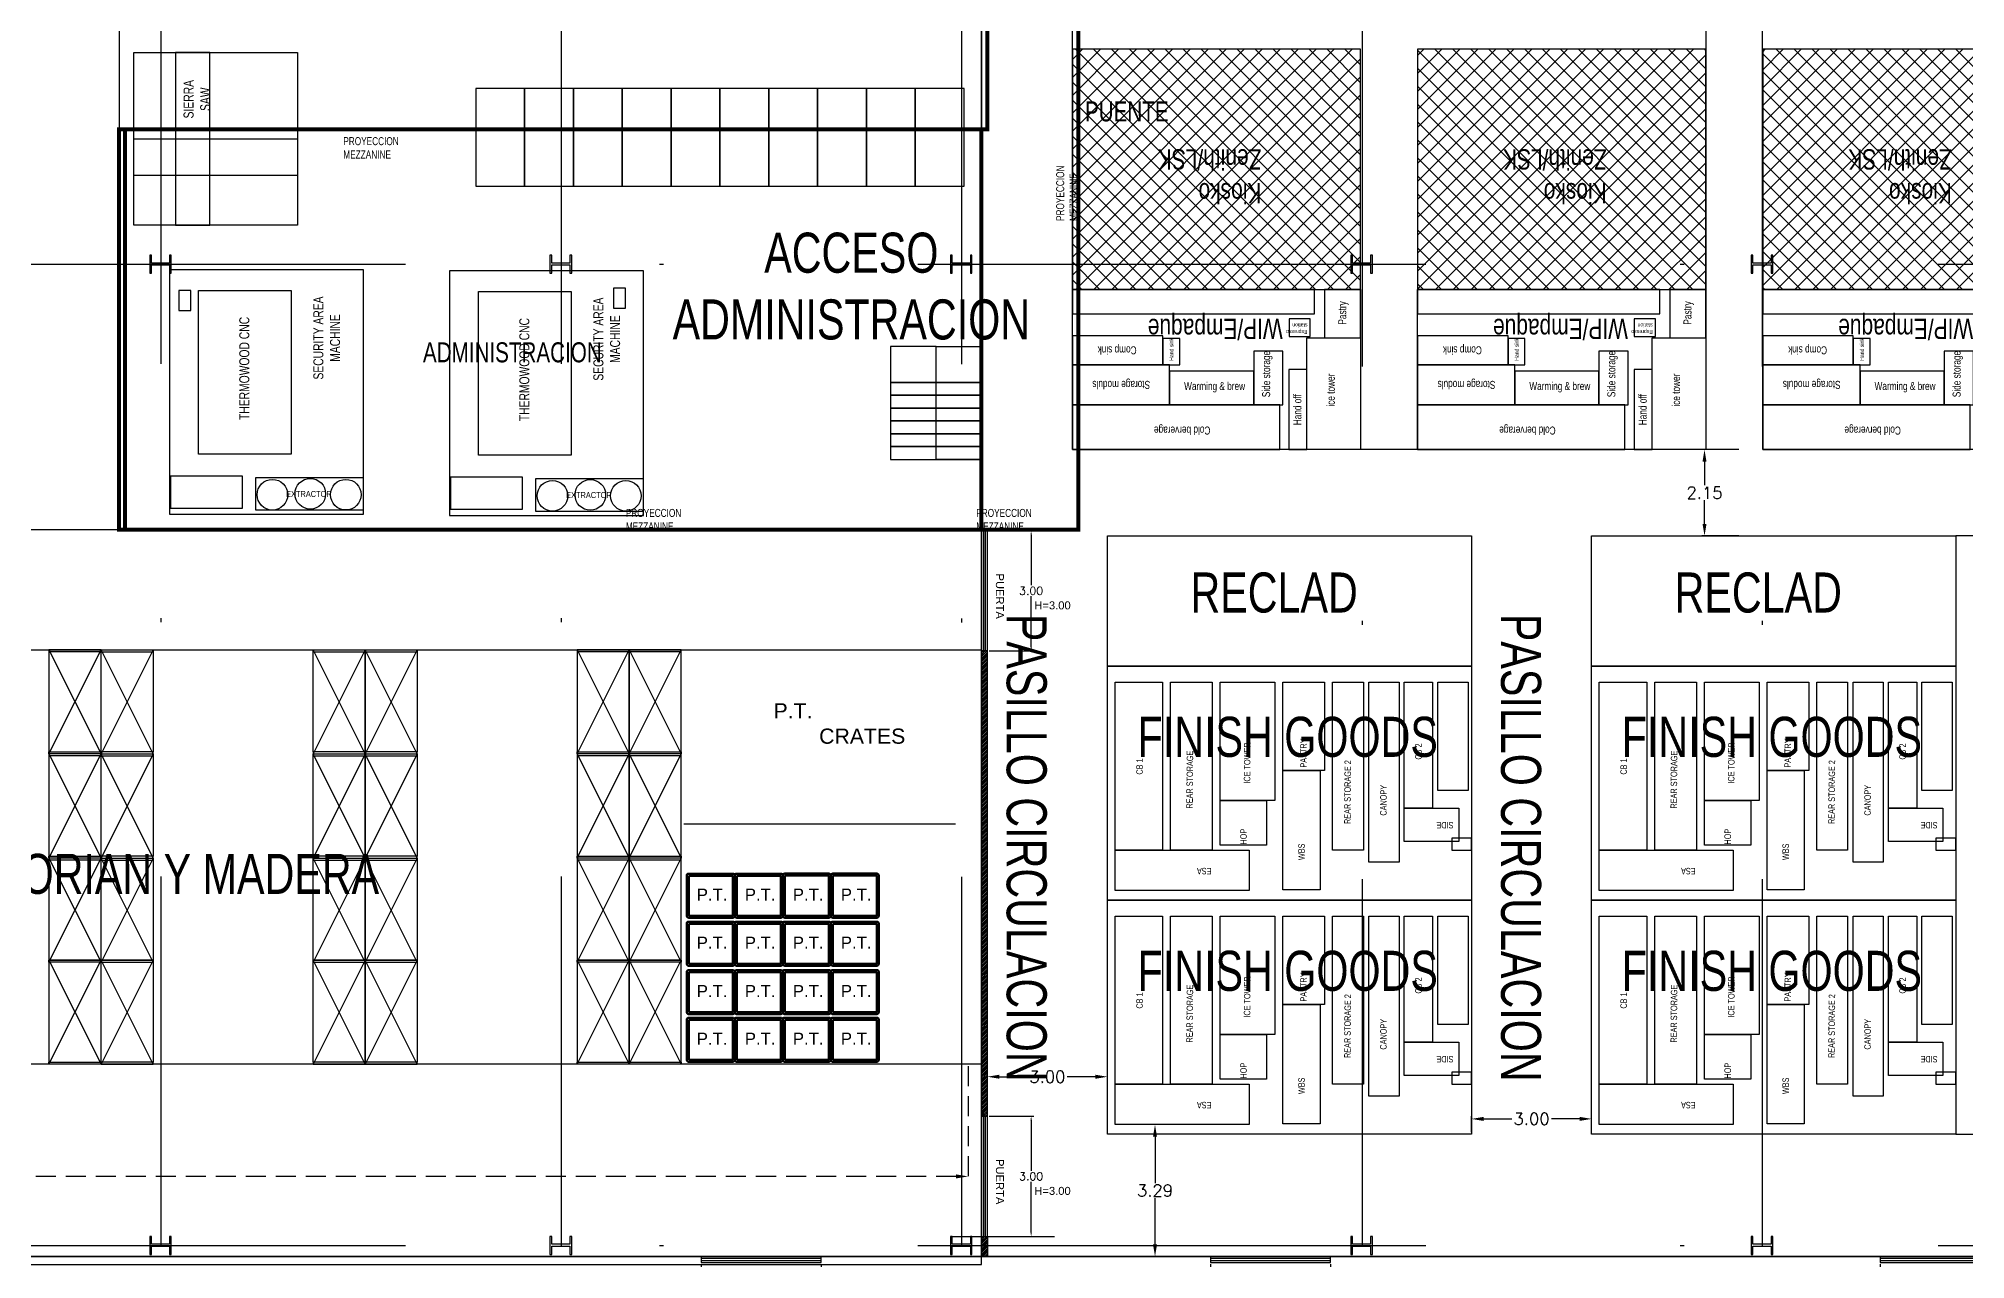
# Model space of a CAD drawing. Header units: millimetres. Extents: x 1309 to 1708, y 884 to 1242.
# Drawn here: x 1417.19 to 1465.34, y 1153.06 to 1183.55 of the extents above; entities that cross this region are included whole.
import ezdxf

# ---------------------------------------------------------------- set-up
doc = ezdxf.new("R2010")
doc.units = ezdxf.units.MM
doc.linetypes.add('DASHDOT', pattern=[25.4, 12.7, -6.35, 0, -6.35])
doc.linetypes.add('DASHED2', pattern=[0.375, 0.25, -0.125])
for name, color, linetype in [('1- 2', 223, 'Continuous'), ('1- muro de carga', 5, 'Continuous'), ('DIM GENERAL', 1, 'Continuous'), ('ejes', 140, 'DASHDOT'), ('LINEA LIMITE DE ZONIFICACION', 2, 'Continuous'), ('LINEA PROYECCION', 1, 'DASHED2')]:
    doc.layers.add(name, color=color, linetype=linetype)
doc.styles.add('ARRAY BASE$0$Standard', font='arial.ttf')
doc.styles.add('ARRAY BASE$0$STYLE1', font='swissc.ttf', dxfattribs={"width": 0.9})
doc.styles.get("Standard").update_dxf_attribs({"font": 'arial.ttf'})
doc.styles.add('TEXTO GENERAL', font='swissc.ttf', dxfattribs={"width": 0.9, "height": 1})
doc.styles.add('TEXTOS', font='romans.shx')
doc.dimstyles.new('DIM-75P', dxfattribs={"dimtxt": 0.3, "dimasz": 0.3, "dimexe": 0.0675, "dimexo": 0.0468, "dimgap": 0.0375, "dimtad": 0, "dimtih": 1, "dimtoh": 1, "dimzin": 0, "dimdsep": 46, "dimtxsty": 'TEXTOS', "dimcen": 0.3, "dimclrd": 1, "dimclre": 1, "dimclrt": 2, "dimadec": 0, "dimazin": 0, "dimtfac": 1, "dimtmove": 1, "dimatfit": 3, "dimldrblk": 'flecha', "dimfxl": 0.045, "dimtolj": 1, "dimtzin": 0, "dimlwd": -1, "dimlwe": -1, "dimarcsym": 0})

# ---------------------------------------------------------------- blocks, each defined once
blk = doc.blocks.new('malla1x1')
at = {"color": 1, "linetype": 'Continuous', "ltscale": 0.01}
blk.add_lwpolyline([(80.173, 79.605), (0, 79.605), (0, 0), (101.556, 0)], close=True, dxfattribs=at)
blk = doc.blocks.new('planta conjunto')
blk.add_lwpolyline([(121.082, 18.35), (121.082, 18.35)])
at = {"layer": '1- 2', "lineweight": 25}
for points in [[(100.79, 25.012), (100.34, 25.012), (100.34, 25.209), (100.3, 25.209), (100.3, 24.759), (100.34, 24.759), (100.34, 24.964), (100.79, 24.964), (100.79, 24.759), (100.837, 24.759), (100.837, 25.209), (100.79, 25.209), (100.79, 25.012)], [(100.79, 25.012), (100.34, 25.012), (100.34, 25.209), (100.3, 25.209), (100.3, 24.759), (100.34, 24.759), (100.34, 24.964), (100.79, 24.964), (100.79, 24.759), (100.837, 24.759), (100.837, 25.209), (100.79, 25.209), (100.79, 25.012)], [(110.798, 25.012), (110.348, 25.012), (110.348, 25.209), (110.3, 25.209), (110.3, 24.759), (110.348, 24.759), (110.348, 24.964), (110.798, 24.964), (110.798, 24.759), (110.845, 24.759), (110.845, 25.209), (110.798, 25.209), (110.798, 25.012)], [(110.798, 25.012), (110.348, 25.012), (110.348, 25.209), (110.3, 25.209), (110.3, 24.759), (110.348, 24.759), (110.348, 24.964), (110.798, 24.964), (110.798, 24.759), (110.845, 24.759), (110.845, 25.209), (110.798, 25.209), (110.798, 25.012)], [(120.806, 25.012), (120.356, 25.012), (120.356, 25.209), (120.308, 25.209), (120.308, 24.759), (120.356, 24.759), (120.356, 24.964), (120.806, 24.964), (120.806, 24.759), (120.845, 24.759), (120.845, 25.209), (120.806, 25.209), (120.806, 25.012)], [(120.806, 25.012), (120.356, 25.012), (120.356, 25.209), (120.308, 25.209), (120.308, 24.759), (120.356, 24.759), (120.356, 24.964), (120.806, 24.964), (120.806, 24.759), (120.845, 24.759), (120.845, 25.209), (120.806, 25.209), (120.806, 25.012)], [(130.806, 25.012), (130.356, 25.012), (130.356, 25.209), (130.316, 25.209), (130.316, 24.759), (130.356, 24.759), (130.356, 24.964), (130.806, 24.964), (130.806, 24.759), (130.853, 24.759), (130.853, 25.209), (130.806, 25.209), (130.806, 25.012)], [(130.806, 25.012), (130.356, 25.012), (130.356, 25.209), (130.316, 25.209), (130.316, 24.759), (130.356, 24.759), (130.356, 24.964), (130.806, 24.964), (130.806, 24.759), (130.853, 24.759), (130.853, 25.209), (130.806, 25.209), (130.806, 25.012)], [(140.814, 25.012), (140.363, 25.012), (140.363, 25.209), (140.316, 25.209), (140.316, 24.759), (140.363, 24.759), (140.363, 24.964), (140.814, 24.964), (140.814, 24.759), (140.861, 24.759), (140.861, 25.209), (140.814, 25.209), (140.814, 25.012)], [(140.814, 25.012), (140.363, 25.012), (140.363, 25.209), (140.316, 25.209), (140.316, 24.759), (140.363, 24.759), (140.363, 24.964), (140.814, 24.964), (140.814, 24.759), (140.861, 24.759), (140.861, 25.209), (140.814, 25.209), (140.814, 25.012)], [(100.79, 0.502), (100.34, 0.502), (100.34, 0.699), (100.3, 0.699), (100.3, 0.249), (100.34, 0.249), (100.34, 0.454), (100.79, 0.454), (100.79, 0.249), (100.837, 0.249), (100.837, 0.699), (100.79, 0.699), (100.79, 0.502)], [(100.79, 0.502), (100.34, 0.502), (100.34, 0.699), (100.3, 0.699), (100.3, 0.249), (100.34, 0.249), (100.34, 0.454), (100.79, 0.454), (100.79, 0.249), (100.837, 0.249), (100.837, 0.699), (100.79, 0.699), (100.79, 0.502)], [(110.798, 0.502), (110.348, 0.502), (110.348, 0.699), (110.3, 0.699), (110.3, 0.249), (110.348, 0.249), (110.348, 0.454), (110.798, 0.454), (110.798, 0.249), (110.845, 0.249), (110.845, 0.699), (110.798, 0.699), (110.798, 0.502)], [(110.798, 0.502), (110.348, 0.502), (110.348, 0.699), (110.3, 0.699), (110.3, 0.249), (110.348, 0.249), (110.348, 0.454), (110.798, 0.454), (110.798, 0.249), (110.845, 0.249), (110.845, 0.699), (110.798, 0.699), (110.798, 0.502)], [(120.806, 0.502), (120.356, 0.502), (120.356, 0.699), (120.308, 0.699), (120.308, 0.249), (120.356, 0.249), (120.356, 0.454), (120.806, 0.454), (120.806, 0.249), (120.845, 0.249), (120.845, 0.699), (120.806, 0.699), (120.806, 0.502)], [(120.806, 0.502), (120.356, 0.502), (120.356, 0.699), (120.308, 0.699), (120.308, 0.249), (120.356, 0.249), (120.356, 0.454), (120.806, 0.454), (120.806, 0.249), (120.845, 0.249), (120.845, 0.699), (120.806, 0.699), (120.806, 0.502)], [(130.806, 0.502), (130.356, 0.502), (130.356, 0.699), (130.316, 0.699), (130.316, 0.249), (130.356, 0.249), (130.356, 0.454), (130.806, 0.454), (130.806, 0.249), (130.853, 0.249), (130.853, 0.699), (130.806, 0.699), (130.806, 0.502)], [(130.806, 0.502), (130.356, 0.502), (130.356, 0.699), (130.316, 0.699), (130.316, 0.249), (130.356, 0.249), (130.356, 0.454), (130.806, 0.454), (130.806, 0.249), (130.853, 0.249), (130.853, 0.699), (130.806, 0.699), (130.806, 0.502)], [(140.814, 0.502), (140.363, 0.502), (140.363, 0.699), (140.316, 0.699), (140.316, 0.249), (140.363, 0.249), (140.363, 0.454), (140.814, 0.454), (140.814, 0.249), (140.861, 0.249), (140.861, 0.699), (140.814, 0.699), (140.814, 0.502)], [(140.814, 0.502), (140.363, 0.502), (140.363, 0.699), (140.316, 0.699), (140.316, 0.249), (140.363, 0.249), (140.363, 0.454), (140.814, 0.454), (140.814, 0.249), (140.861, 0.249), (140.861, 0.699), (140.814, 0.699), (140.814, 0.502)]]:
    blk.add_lwpolyline(points, dxfattribs=at)
at = {"layer": '1- muro de carga', "lineweight": 25}
blk.add_lwpolyline([(6.09, 0.197), (0.197, 0.197), (0.197, 79.803), (140.923, 79.803), (162.306, 0.197), (7.291, 0.197)], dxfattribs=at)
at = {"layer": 'ejes'}
for p, q in [((100.578, 86.192), (100.578, 0.474)), ((110.578, 86.192), (110.578, 0.474)), ((120.586, 86.184), (120.586, 0.474)), ((130.594, 86.124), (130.594, 0.474)), ((140.594, 86.124), (140.594, 0.474)), ((-8.01, 24.984), (162.449, 24.984)), ((-8.01, 0.474), (162.449, 0.474))]:
    blk.add_line(p, q, dxfattribs=at)
blk.add_blockref('malla1x1', (60.75, 0.197))
blk = doc.blocks.new('ARRAY BASE$0$FINISH')
for points in [[(5.845, 9.099), (5.845, 0), (0, 0), (0, 9.099)], [(0.237, 5.558), (0.237, 8.908), (1.247, 8.908), (1.247, 5.558)], [(5.442, 7.719), (1.247, 7.719), (1.247, 8.908), (5.442, 8.908)], [(5.442, 6.48), (1.247, 6.48), (1.247, 7.519), (5.442, 7.519)], [(2.491, 5.122), (1.374, 5.122), (1.374, 6.28), (2.491, 6.28)], [(5.442, 4.914), (2.491, 4.914), (2.491, 6.28), (5.442, 6.28)], [(0.259, 4.714), (3.239, 4.714), (3.239, 3.784), (0.259, 3.784)], [(5.442, 3.673), (3.239, 3.673), (3.239, 4.714), (5.442, 4.714)], [(1.247, 3.473), (5.442, 3.473), (5.442, 2.703), (1.247, 2.703)], [(5.442, 1.809), (0.947, 1.809), (0.947, 2.566), (5.442, 2.566)], [(2.301, 1.683), (2.301, 0.318), (1.468, 0.318), (1.468, 1.683)], [(2.301, 0.973), (2.301, 1.683), (5.442, 1.683), (5.442, 0.973)], [(1.55, 0), (1.55, 0.495), (1.25, 0.495), (1.25, 0)], [(5.442, 0.086), (2.735, 0.086), (2.735, 0.843), (5.442, 0.843)]]:
    blk.add_lwpolyline(points, close=True)
at = {"style": 'TEXTO GENERAL'}
for s, width, gutter_width, heights, insert, char_height, attachment_point, rotation in [('\\pxqc;CB 1', 2.11022, 20.17, [0], (2.283, 8.385), 0.1614, 1, 359.6009), ('\\pxqc;FINISH GOODS ', 8.493, 12.5, [4.341], (4.579, 8.84), 1, 1, 270), ('\\pxqd;ESA ', 1.48497, 20.17, [0.193], (0.648, 7.242), 0.1614, 2, 89.6009), ('\\pxqd;REAR STORAGE', 2.11022, 20.17, [0], (3.344, 7.12), 0.16136, 2, 359.6009), ('\\pxqd;HOP ', 1.09476, 20.17, [0.213], (1.936, 5.776), 0.1614, 2, 359.6009), ('\\pxqd;ICE TOWER', 2.11022, 20.17, [0], (3.966, 5.684), 0.16136, 2, 359.6009), ('\\pxqd;WBS ', 1.48497, 20.17, [0.193], (1.743, 4.326), 0.1614, 2, 359.6009), ('\\pxqd;PASTRY ', 2.11022, 20.17, [0], (4.366, 4.274), 0.16136, 2, 359.6009), ('\\pxqd;REAR STORAGE 2 ', 2.88701, 20.17, [0.516], (3.345, 3.174), 0.16136, 2, 359.6009), ('\\pxqd;CANOPY ', 2.11022, 20.17, [0], (3.167, 2.278), 0.16136, 2, 359.6009), ('\\pxqd;CB 2', 0.72255, 20.17, [0.176], (3.872, 1.406), 0.1614, 2, 359.6009), ('\\pxqd;SIDE ', 1.09476, 20.17, [0.213], (1.795, 1.001), 0.16136, 2, 89.6009)]:
    blk.add_mtext_dynamic_manual_height_columns(s, width=width, gutter_width=gutter_width, heights=heights, dxfattribs=dict(at, insert=insert, char_height=char_height, attachment_point=attachment_point, rotation=rotation))
blk = doc.blocks.new('*D52')
at = {"layer": 'Defpoints', "color": 0, "ltscale": 0.01, "transparency": 16777216}
for p in [(1.5, 1.243), (-1.5, 0.15), (1.5, 0.15)]:
    blk.add_point(p, dxfattribs=at)
at = {"layer": 'DIM GENERAL', "color": 1, "ltscale": 0.01, "transparency": 16777216}
for p, q in [((-1.5, 0.197), (-1.5, 1.31)), ((-1.4, 1.243), (-0.138, 1.243)), ((1.4, 1.243), (0.137, 1.243)), ((1.5, 0.197), (1.5, 1.31))]:
    blk.add_line(p, q, dxfattribs=at)
for points in [[(-1.4, 1.226), (-1.4, 1.26), (-1.5, 1.243)], [(1.4, 1.226), (1.4, 1.26), (1.5, 1.243)]]:
    blk.add_solid(points, dxfattribs=at)
at = {"layer": 'DIM GENERAL', "color": 2, "ltscale": 0.01, "transparency": 16777216, "insert": (0, 1.243), "char_height": 0.2, "attachment_point": 5, "rotation": 90, "style": 'TEXTOS'}
blk.add_mtext('\\A1;3.00', dxfattribs=at)
blk = doc.blocks.new('flecha')
at = {"ltscale": 6}
for points in [[(-0.02, 0.03), (-0.11, 0.13), (-0.12, 0.05), (-0.12, 0.21)], [(-0.02, -0.03), (-0.11, -0.13), (-0.12, -0.05), (-0.12, -0.21)]]:
    blk.add_hatch(color=256, dxfattribs=at).paths.add_polyline_path(points)
for p, q in [((0.01, -0.02), (-0.14, 0.24)), ((0.01, 0.02), (-0.14, -0.24)), ((-0.13, 0.24), (-0.13, 0.03)), ((-0.13, 0.03), (-0.1, 0.12)), ((0, 0), (-0.1, 0.12)), ((0, 0), (-0.1, -0.12)), ((-0.13, -0.02), (-0.13, -0.24)), ((-0.13, -0.02), (-0.1, -0.12))]:
    blk.add_line(p, q, dxfattribs=at)
for points in [[(-0.02, 0.03), (-0.11, 0.13), (-0.12, 0.05), (-0.12, 0.21)], [(-0.02, -0.03), (-0.11, -0.13), (-0.12, -0.05), (-0.12, -0.21)]]:
    blk.add_lwpolyline(points, close=True, dxfattribs=at)
blk = doc.blocks.new('ARRAY BASE$0$Rack madera')
for p, q in [((0.002, 0.002), (0.002, 1.302)), ((0.002, 1.302), (0.052, 1.302)), ((2.602, 1.302), (0.002, 0.002)), ((0.002, 1.302), (2.602, 0.002)), ((2.552, 1.302), (0.052, 1.302)), ((0.052, 1.302), (0.052, 0.002)), ((2.552, 0.002), (2.552, 1.302)), ((2.602, 1.302), (2.552, 1.302)), ((2.602, 0.002), (2.602, 1.302)), ((0.052, 0.002), (0.002, 0.002)), ((0.052, 0.002), (2.552, 0.002)), ((2.552, 0.002), (2.602, 0.002))]:
    blk.add_line(p, q)
blk = doc.blocks.new('*D112')
at = {"layer": 'Defpoints', "color": 0, "ltscale": 0.01, "transparency": 16777216}
for p in [(1443.899, 1157.623), (1440.899, 1156.635), (1443.899, 1156.19)]:
    blk.add_point(p, dxfattribs=at)
at = {"layer": 'LINEA LIMITE DE ZONIFICACION', "color": 1, "ltscale": 0.01, "transparency": 16777216}
for p, q in [((1440.899, 1156.682), (1440.899, 1157.69)), ((1441.199, 1157.623), (1441.905, 1157.623)), ((1443.599, 1157.623), (1442.894, 1157.623)), ((1443.899, 1156.236), (1443.899, 1157.69))]:
    blk.add_line(p, q, dxfattribs=at)
for points in [[(1441.199, 1157.673), (1441.199, 1157.573), (1440.899, 1157.623)], [(1443.599, 1157.673), (1443.599, 1157.573), (1443.899, 1157.623)]]:
    blk.add_solid(points, dxfattribs=at)
at = {"layer": 'LINEA LIMITE DE ZONIFICACION', "color": 2, "ltscale": 0.01, "transparency": 16777216, "insert": (1442.399, 1157.623), "char_height": 0.3, "attachment_point": 5, "style": 'TEXTOS'}
blk.add_mtext('\\A1;3.00', dxfattribs=at)
blk = doc.blocks.new('*D113')
at = {"layer": 'Defpoints', "color": 0, "ltscale": 0.01, "transparency": 16777216}
for p in [(1445.765, 1156.426), (1445.088, 1153.133), (1445.765, 1153.133)]:
    blk.add_point(p, dxfattribs=at)
at = {"layer": 'LINEA LIMITE DE ZONIFICACION', "color": 1, "ltscale": 0.01, "transparency": 16777216}
for p, q in [((1445.718, 1156.426), (1445.021, 1156.426)), ((1445.088, 1156.126), (1445.088, 1154.967)), ((1445.088, 1153.433), (1445.088, 1154.592)), ((1445.718, 1153.133), (1445.021, 1153.133))]:
    blk.add_line(p, q, dxfattribs=at)
for points in [[(1445.038, 1156.126), (1445.138, 1156.126), (1445.088, 1156.426)], [(1445.038, 1153.433), (1445.138, 1153.433), (1445.088, 1153.133)]]:
    blk.add_solid(points, dxfattribs=at)
at = {"layer": 'LINEA LIMITE DE ZONIFICACION', "color": 2, "ltscale": 0.01, "transparency": 16777216, "insert": (1445.088, 1154.78), "char_height": 0.3, "attachment_point": 5, "style": 'TEXTOS'}
blk.add_mtext('\\A1;3.29', dxfattribs=at)
blk = doc.blocks.new('*D114')
at = {"layer": 'Defpoints', "color": 0, "ltscale": 0.01, "transparency": 16777216}
for p in [(1452.998, 1156.19), (1455.998, 1156.57), (1455.998, 1156.19)]:
    blk.add_point(p, dxfattribs=at)
at = {"layer": 'LINEA LIMITE DE ZONIFICACION', "color": 1, "ltscale": 0.01, "transparency": 16777216}
for p, q in [((1452.998, 1156.236), (1452.998, 1156.637)), ((1455.998, 1156.236), (1455.998, 1156.637)), ((1453.298, 1156.57), (1454.003, 1156.57)), ((1455.698, 1156.57), (1454.993, 1156.57))]:
    blk.add_line(p, q, dxfattribs=at)
for points in [[(1453.298, 1156.62), (1453.298, 1156.52), (1452.998, 1156.57)], [(1455.698, 1156.62), (1455.698, 1156.52), (1455.998, 1156.57)]]:
    blk.add_solid(points, dxfattribs=at)
at = {"layer": 'LINEA LIMITE DE ZONIFICACION', "color": 2, "ltscale": 0.01, "transparency": 16777216, "insert": (1454.498, 1156.57), "char_height": 0.3, "attachment_point": 5, "style": 'TEXTOS'}
blk.add_mtext('\\A1;3.00', dxfattribs=at)
blk = doc.blocks.new('*D102')
at = {"layer": 'Defpoints', "color": 0, "ltscale": 0.01, "transparency": 16777216}
for p in [(1459.727, 1173.286), (1458.82, 1171.133), (1459.727, 1171.133)]:
    blk.add_point(p, dxfattribs=at)
at = {"layer": 'LINEA LIMITE DE ZONIFICACION', "color": 1, "ltscale": 0.01, "transparency": 16777216}
for p, q in [((1459.68, 1173.286), (1458.752, 1173.286)), ((1458.82, 1172.986), (1458.82, 1172.397)), ((1458.82, 1171.433), (1458.82, 1172.022)), ((1459.68, 1171.133), (1458.752, 1171.133))]:
    blk.add_line(p, q, dxfattribs=at)
for points in [[(1458.77, 1172.986), (1458.87, 1172.986), (1458.82, 1173.286)], [(1458.77, 1171.433), (1458.87, 1171.433), (1458.82, 1171.133)]]:
    blk.add_solid(points, dxfattribs=at)
at = {"layer": 'LINEA LIMITE DE ZONIFICACION', "color": 2, "ltscale": 0.01, "transparency": 16777216, "insert": (1458.82, 1172.21), "char_height": 0.3, "attachment_point": 5, "style": 'TEXTOS'}
blk.add_mtext('\\A1;2.15', dxfattribs=at)
blk = doc.blocks.new('ARRAY BASE$0$KIOSKO DE ARMADO')
h = blk.add_hatch()
h.set_pattern_fill('ANSI37', color=256, scale=0.1, angle=180)
h.set_pattern_definition([(225, (2482.8771, 1339.67897), (0.224506403, -0.224506403), []), (315, (2482.8771, 1339.67897), (0.224506403, 0.224506403), [])])
h.paths.add_polyline_path([(7.2, 10), (0, 10), (0, 4), (7.2, 4)])
for points in [[(7.2, 10), (0, 10), (0, 4), (7.2, 4)], [(0, 4), (7.2, 4), (7.2, 0), (0, 0)], [(7.2, 4), (7.2, 0), (0, 0), (0, 4)], [(6.05, 3.39), (6.05, 4), (0, 4), (0, 3.39)], [(6.303, 2.79), (7.2, 2.79), (7.2, 4), (6.303, 4)], [(5.943, 2.825), (5.943, 3.265), (5.413, 3.265), (5.413, 2.825)], [(2.26, 2.12), (2.26, 2.84), (0, 2.84), (0, 2.12)], [(2.68, 2.78), (2.26, 2.78), (2.26, 2.12), (2.68, 2.12)], [(4.53, 2.46), (4.53, 1.12), (5.26, 1.12), (5.26, 2.46)], [(5.86, 2.79), (7.2, 2.79), (7.2, 0), (5.86, 0)], [(2.43, 1.12), (2.43, 2.12), (0, 2.12), (0, 1.12)], [(2.43, 1.96), (2.43, 1.12), (4.53, 1.12), (4.53, 1.96)], [(5.41, 0), (5.86, 0), (5.86, 2), (5.41, 2)], [(5.18, 0), (5.18, 1.12), (0, 1.12), (0, 0)]]:
    blk.add_lwpolyline(points, close=True)
at = {"attachment_point": 1, "style": 'TEXTO GENERAL'}
for s, insert, char_height, rotation in [('Kiosko Zenith/LSK', (4.722, 6.152), 0.50733, 180), ('WIP/Empaque', (5.255, 2.761), 0.50733, 180), ('Pastry', (6.643, 3.123), 0.2, 90), ('Espresso\\Pstation', (5.875, 2.891), 0.1, 180), ('Comp sink', (1.604, 2.382), 0.2, 180), ('Hand sink', (2.424, 2.218), 0.1, 90), ('Side storage', (4.741, 1.31), 0.2, 90), ('Storage moduls', (1.942, 1.518), 0.2, 180), ('ice tower', (6.357, 1.074), 0.2, 90), ('Hand off', (5.522, 0.609), 0.2, 90), ('Cold berverage', (3.448, 0.377), 0.2, 180)]:
    blk.add_mtext_dynamic_manual_height_columns(s, width=3.63915, gutter_width=2.537, heights=[0], dxfattribs=dict(at, insert=insert, char_height=char_height, rotation=rotation))
at = {"insert": (2.791, 1.689), "char_height": 0.2, "attachment_point": 1, "style": 'TEXTO GENERAL'}
blk.add_mtext_dynamic_manual_height_columns('Warming & brew', width=3.63915, gutter_width=2.537, heights=[0], dxfattribs=at)
blk = doc.blocks.new('10')
h = blk.add_hatch()
h.set_pattern_fill('ANSI37', color=256, scale=0.1, angle=180)
h.set_pattern_definition([(225, (2475.6771, 1329.67897), (0.224506403, -0.224506403), []), (315, (2475.6771, 1329.67897), (0.224506403, 0.224506403), [])])
h.paths.add_polyline_path([(0, -6), (0, -4.005), (-1.076, 0), (-7.2, 0), (-7.2, -6)])
for points in [[(-8.448, -38.48), (-24.275, -38.48), (-24.275, 0), (-8.448, 0)], [(-7.2, -6), (0, -6), (0, -10), (-7.2, -10)], [(0, -6), (0, -10), (-7.2, -10), (-7.2, -6)], [(-1.15, -6.61), (-1.15, -6), (-7.2, -6), (-7.2, -6.61)], [(-0.897, -7.21), (0, -7.21), (0, -6), (-0.897, -6)], [(-1.257, -7.175), (-1.257, -6.735), (-1.787, -6.735), (-1.787, -7.175)], [(-4.94, -7.88), (-4.94, -7.16), (-7.2, -7.16), (-7.2, -7.88)], [(-4.52, -7.22), (-4.94, -7.22), (-4.94, -7.88), (-4.52, -7.88)], [(-1.34, -7.21), (0, -7.21), (0, -10), (-1.34, -10)], [(-2.67, -7.54), (-2.67, -8.88), (-1.94, -8.88), (-1.94, -7.54)], [(-4.77, -8.88), (-4.77, -7.88), (-7.2, -7.88), (-7.2, -8.88)], [(-4.77, -8.04), (-4.77, -8.88), (-2.67, -8.88), (-2.67, -8.04)], [(-1.79, -10), (-1.34, -10), (-1.34, -8), (-1.79, -8)], [(-2.02, -10), (-2.02, -8.88), (-7.2, -8.88), (-7.2, -10)], [(-24.275, -12.209), (-19.544, -12.209), (-19.544, -10.37), (-24.275, -10.37)], [(-24.239, -27.931), (-19.508, -27.931), (-19.508, -26.092), (-24.239, -26.092)]]:
    blk.add_lwpolyline(points, close=True)
blk.add_lwpolyline([(-1.076, 0), (-7.2, 0), (-7.2, -6), (0, -6), (0, -4.005)])
for p in [(-24.096, -10), (-15.648, -10), (-24.275, -38.48), (-15.648, -38.48), (-7.021, -38.48)]:
    blk.add_blockref('ARRAY BASE$0$KIOSKO DE ARMADO', p)
at = {"xscale": -1, "rotation": 90}
for p in [(-14.099, -10.88), (-14.099, -19.594)]:
    blk.add_blockref('ARRAY BASE$0$KIOSKO DE ARMADO', p, dxfattribs=at)
at = {"rotation": 270}
for p in [(-9.997, -10.88), (-9.997, -19.594)]:
    blk.add_blockref('ARRAY BASE$0$KIOSKO DE ARMADO', p, dxfattribs=at)
at = {"attachment_point": 1, "style": 'ARRAY BASE$0$STYLE1'}
for s, insert, char_height, rotation in [('Kiosko Zenith/LSK', (-2.478, -3.848), 0.50733, 180), ('WIP/Empaque', (-1.945, -7.239), 0.50733, 180), ('Pastry', (-0.557, -6.877), 0.2, 90), ('Espresso\\Pstation', (-1.325, -7.109), 0.1, 180), ('Comp sink', (-5.596, -7.618), 0.2, 180), ('Hand sink', (-4.776, -7.782), 0.1, 90), ('Side storage', (-2.459, -8.69), 0.2, 90), ('ice tower', (-0.843, -8.926), 0.2, 90), ('Storage moduls', (-5.258, -8.482), 0.2, 180), ('Hand off', (-1.678, -9.391), 0.2, 90), ('Cold berverage', (-3.752, -9.623), 0.2, 180)]:
    blk.add_mtext_dynamic_manual_height_columns(s, width=3.63915, gutter_width=2.537, heights=[0], dxfattribs=dict(at, insert=insert, char_height=char_height, rotation=rotation))
for s, insert, char_height in [('Warming & brew', (-4.409, -8.311), 0.2), ('Tool area', (-23.155, -11.015), 0.5073), ('Tool area', (-23.119, -26.737), 0.5073)]:
    blk.add_mtext_dynamic_manual_height_columns(s, width=3.63915, gutter_width=2.537, heights=[0], dxfattribs=dict(at, insert=insert, char_height=char_height))
blk = doc.blocks.new('*D105')
at = {"layer": 'Defpoints', "color": 0, "ltscale": 2, "transparency": 16777216}
for p in [(1380.749, 1157.936), (1440.417, 1157.936), (1380.749, 1155.133)]:
    blk.add_point(p, dxfattribs=at)
at = {"layer": 'LINEA PROYECCION', "color": 1, "ltscale": 2, "transparency": 16777216}
for p, q in [((1380.749, 1157.889), (1380.749, 1155.066)), ((1440.417, 1157.889), (1440.417, 1155.066)), ((1381.049, 1155.133), (1409.946, 1155.133)), ((1440.117, 1155.133), (1411.221, 1155.133))]:
    blk.add_line(p, q, dxfattribs=at)
for points in [[(1381.049, 1155.183), (1381.049, 1155.083), (1380.749, 1155.133)], [(1440.117, 1155.183), (1440.117, 1155.083), (1440.417, 1155.133)]]:
    blk.add_solid(points, dxfattribs=at)
at = {"layer": 'LINEA PROYECCION', "color": 2, "ltscale": 2, "transparency": 16777216, "insert": (1410.583, 1155.133), "char_height": 0.3, "attachment_point": 5, "style": 'TEXTOS'}
blk.add_mtext('\\A1;59.67', dxfattribs=at)
blk = doc.blocks.new('P.T.')
at = {"color": 8, "lineweight": 211}
for p, q in [((1.862, 1.893), (1.862, 2.895)), ((1.912, 2.944), (3.012, 2.944)), ((1.912, 1.894), (1.912, 2.894)), ((1.912, 2.894), (3.012, 2.894)), ((3.012, 2.894), (3.012, 1.894)), ((3.062, 2.894), (3.062, 1.894)), ((3.012, 1.844), (1.905, 1.844)), ((3.012, 1.894), (1.912, 1.894))]:
    blk.add_line(p, q, dxfattribs=at)
for centre, start, end in [((1.912, 2.894), 89.4271, 180), ((3.012, 2.894), 359.4271, 90.5729), ((1.912, 1.894), 179.7135, 278.1297), ((3.012, 1.894), 269.9777, 0.5729)]:
    blk.add_arc(centre, 0.05, start, end, dxfattribs=at)
at = {"lineweight": 211, "insert": (2.114, 2.571), "char_height": 0.3, "attachment_point": 1}
blk.add_mtext_dynamic_manual_height_columns('P.T.', width=1.1, gutter_width=12.5, heights=[0], dxfattribs=at)
blk = doc.blocks.new('ARRAY BASE$0$PUERTA TRANSICION')
at = {"color": 1}
for points in [[(-1.5, 0), (1.5, 0), (1.5, 0.15), (-1.5, 0.15)], [(1.5, 0.05), (1.5, 0.1), (-1.5, 0.1), (-1.5, 0.05)]]:
    blk.add_lwpolyline(points, close=True, dxfattribs=at)
at = {"color": 2, "ltscale": 0.01, "insert": (0.263, 1.323), "char_height": 0.2, "attachment_point": 1, "rotation": 90}
blk.add_mtext_dynamic_manual_height_columns('H=3.00', width=0.44515, gutter_width=12.5, heights=[0], dxfattribs=at)
at = {"insert": (-0.529, 0.563), "char_height": 0.2, "attachment_point": 1, "style": 'ARRAY BASE$0$Standard'}
blk.add_mtext_dynamic_manual_height_columns('\\pxqc;PUERTA', width=1.32555, gutter_width=13.918, heights=[0.278], dxfattribs=at)
at = {"layer": 'DIM GENERAL', "ltscale": 0.01}
dim = blk.add_linear_dim(base=(1.5, 1.243), p1=(-1.5, 0.15), p2=(1.5, 0.15), angle=180, dimstyle='DIM-75P', dxfattribs=at)
dim.commit()
dim.dimension.update_dxf_attribs({"geometry": '*D52', "text_midpoint": (0, 1.243)})

msp = doc.modelspace()

# ---------------------------------------------------------------- hatches: boundary and pattern name
at = {"ltscale": 0.01}
h = msp.add_hatch(dxfattribs=at)
h.set_pattern_fill('ANSI31', color=1, scale=0.01)
h.set_pattern_definition([(45, (230.526326, 1114.50723), (-0.0224506403, 0.0224506403), [])])
h.paths.add_polyline_path([(1440.7495, 1156.63482), (1440.89948, 1156.63482), (1440.89948, 1168.25968), (1440.7495, 1168.25968)])
h = msp.add_hatch(dxfattribs=at)
h.set_pattern_fill('ANSI31', color=1, scale=0.01)
h.set_pattern_definition([(45, (230.526326, 1086.687807), (-0.0224506403, 0.0224506403), [])])
h.paths.add_polyline_path([(1440.89948, 1153.13326), (1440.74948, 1153.13326), (1440.74948, 1153.63482), (1440.89948, 1153.63482)])

# ---------------------------------------------------------------- linework, layer by layer
for p, q in [((1440.74948, 1232.93578), (1440.74948, 1153.13326)), ((1440.74948, 1232.93578), (1440.74948, 1153.13326)), ((1419.20101, 1226.2924), (1419.20101, 1171.28577)), ((1419.20101, 1171.28577), (1385.74948, 1171.28577)), ((1440.10655, 1163.93577), (1433.314, 1163.93577))]:
    msp.add_line(p, q)
for points in [[(1380.74948, 1152.93578), (1440.7495, 1152.93578), (1440.7495, 1232.93578), (1380.74948, 1232.93578)], [(1440.74948, 1208.59578), (1419.20101, 1208.59578), (1419.20101, 1171.28577), (1440.74948, 1171.28577)], [(1419.56694, 1178.89012), (1419.56694, 1183.20612), (1423.65994, 1183.20612), (1423.65994, 1178.89012)], [(1421.46594, 1178.89012), (1421.46594, 1183.20612), (1420.61344, 1183.20612), (1420.61344, 1178.89012)], [(1429.33485, 1182.30916), (1428.11485, 1182.30916), (1428.11485, 1179.86916), (1429.33485, 1179.86916)], [(1430.55485, 1182.30916), (1429.33485, 1182.30916), (1429.33485, 1179.86916), (1430.55485, 1179.86916)], [(1431.77485, 1182.30916), (1430.55485, 1182.30916), (1430.55485, 1179.86916), (1431.77485, 1179.86916)], [(1432.99485, 1182.30916), (1431.77485, 1182.30916), (1431.77485, 1179.86916), (1432.99485, 1179.86916)], [(1434.21485, 1182.30916), (1432.99485, 1182.30916), (1432.99485, 1179.86916), (1434.21485, 1179.86916)], [(1435.43485, 1182.30916), (1434.21485, 1182.30916), (1434.21485, 1179.86916), (1435.43485, 1179.86916)], [(1436.65485, 1182.30916), (1435.43485, 1182.30916), (1435.43485, 1179.86916), (1436.65485, 1179.86916)], [(1437.87485, 1182.30916), (1436.65485, 1182.30916), (1436.65485, 1179.86916), (1437.87485, 1179.86916)], [(1439.09485, 1182.30916), (1437.87485, 1182.30916), (1437.87485, 1179.86916), (1439.09485, 1179.86916)], [(1440.31485, 1182.30916), (1439.09485, 1182.30916), (1439.09485, 1179.86916), (1440.31485, 1179.86916)], [(1419.56694, 1180.13514), (1419.56694, 1181.04812), (1423.65994, 1181.04812), (1423.65994, 1180.13514)], [(1420.45721, 1177.78041), (1420.45721, 1171.67369), (1425.31072, 1171.67369), (1425.31072, 1177.78041)], [(1427.45511, 1177.7524), (1427.45511, 1171.64569), (1432.30862, 1171.64569), (1432.30862, 1177.7524)], [(1420.99771, 1176.76362), (1420.99771, 1177.25862), (1420.69771, 1177.25862), (1420.69771, 1176.76362)], [(1423.49791, 1173.17371), (1421.18691, 1173.17371), (1421.18691, 1177.26271), (1423.49791, 1177.26271)], [(1430.49581, 1173.14571), (1428.18481, 1173.14571), (1428.18481, 1177.23471), (1430.49581, 1177.23471)], [(1431.85287, 1176.82119), (1431.85287, 1177.31619), (1431.55287, 1177.31619), (1431.55287, 1176.82119)], [(1438.48165, 1174.96663), (1439.61556, 1174.96663), (1439.61556, 1175.86387), (1438.48165, 1175.86387)], [(1440.74948, 1174.96663), (1439.61556, 1174.96663), (1439.61556, 1175.86387), (1440.74948, 1175.86387)], [(1440.74948, 1174.96663), (1438.48165, 1174.96663), (1438.48165, 1173.03993), (1440.74948, 1173.03993)], [(1439.61556, 1174.96663), (1438.48165, 1174.96663), (1438.48165, 1174.64551), (1439.61556, 1174.64551)], [(1439.61556, 1174.96663), (1440.74948, 1174.96663), (1440.74948, 1174.64551), (1439.61556, 1174.64551)], [(1439.61556, 1174.64551), (1438.48165, 1174.64551), (1438.48165, 1174.32439), (1439.61556, 1174.32439)], [(1439.61556, 1174.64551), (1440.74948, 1174.64551), (1440.74948, 1174.32439), (1439.61556, 1174.32439)], [(1439.61556, 1174.32439), (1438.48165, 1174.32439), (1438.48165, 1174.00328), (1439.61556, 1174.00328)], [(1439.61556, 1174.00328), (1438.48165, 1174.00328), (1438.48165, 1173.68216), (1439.61556, 1173.68216)], [(1439.61556, 1174.32439), (1440.74948, 1174.32439), (1440.74948, 1174.00328), (1439.61556, 1174.00328)], [(1439.61556, 1174.00328), (1440.74948, 1174.00328), (1440.74948, 1173.68216), (1439.61556, 1173.68216)], [(1439.61556, 1173.68216), (1438.48165, 1173.68216), (1438.48165, 1173.36104), (1439.61556, 1173.36104)], [(1439.61556, 1173.68216), (1440.74948, 1173.68216), (1440.74948, 1173.36104), (1439.61556, 1173.36104)], [(1439.61556, 1173.36104), (1438.48165, 1173.36104), (1438.48165, 1173.03993), (1439.61556, 1173.03993)], [(1439.61556, 1173.36104), (1440.74948, 1173.36104), (1440.74948, 1173.03993), (1439.61556, 1173.03993)], [(1420.48262, 1171.82418), (1422.28262, 1171.82418), (1422.28262, 1172.62418), (1420.48262, 1172.62418)], [(1422.6074, 1171.78141), (1425.3074, 1171.78141), (1425.3074, 1172.58141), (1422.6074, 1172.58141)], [(1427.48052, 1171.79618), (1429.28052, 1171.79618), (1429.28052, 1172.59618), (1427.48052, 1172.59618)], [(1429.6053, 1171.7534), (1432.3053, 1171.7534), (1432.3053, 1172.5534), (1429.6053, 1172.5534)], [(1452.99801, 1167.87909), (1443.89948, 1167.87909), (1443.89948, 1171.13284), (1452.99801, 1171.13284)], [(1465.09654, 1167.87909), (1455.99801, 1167.87909), (1455.99801, 1171.13284), (1465.09654, 1171.13284)], [(1465.09654, 1156.18953), (1467.44712, 1156.18953), (1467.44712, 1171.13284), (1465.09654, 1171.13284)], [(1440.74946, 1157.93577), (1385.74948, 1157.93577), (1385.74948, 1168.28577), (1440.74946, 1168.28577)]]:
    msp.add_lwpolyline(points, close=True)
at = {"const_width": 0.1}
msp.add_lwpolyline([(1419.20101, 1181.28577), (1419.20101, 1171.28577), (1440.74948, 1171.28577), (1440.74948, 1181.28577)], close=True, dxfattribs=at)
at = {"ltscale": 0.01}
for points in [[(1440.7495, 1156.63482), (1440.89948, 1156.63482), (1440.89948, 1168.25968), (1440.7495, 1168.25968)], [(1440.89948, 1153.13326), (1440.74948, 1153.13326), (1440.74948, 1153.63482), (1440.89948, 1153.63482)]]:
    msp.add_lwpolyline(points, close=True, dxfattribs=at)
for centre in [(1423.03259, 1172.16143), (1423.97983, 1172.18422), (1424.86622, 1172.1615), (1430.03049, 1172.13342), (1430.97773, 1172.15622), (1431.86412, 1172.1335)]:
    msp.add_circle(centre, 0.38257)
at = {"layer": '1- muro de carga', "lineweight": 25}
msp.add_lwpolyline([(1325.7573, 1153.13325), (1319.86472, 1153.13325), (1319.86472, 1232.7383), (1460.58996, 1232.7383), (1481.97323, 1153.13326), (1326.95795, 1153.13326)], dxfattribs=at)
at = {"layer": 'DIM GENERAL', "ltscale": 0.01}
msp.add_line((1439.9754, 1153.63482), (1442.57929, 1153.63482), dxfattribs=at)
at = {"layer": 'LINEA PROYECCION', "ltscale": 2, "const_width": 0.1}
msp.add_lwpolyline([(1419.35101, 1171.28577), (1419.35101, 1181.28577), (1440.89948, 1181.28577), (1440.89948, 1195.25315), (1446.21897, 1195.25315), (1446.21897, 1189.75315), (1443.17372, 1189.75315), (1443.17372, 1171.28577), (1419.35101, 1171.28577)], dxfattribs=at)

# ---------------------------------------------------------------- block references
for name, p in [('planta conjunto', (1319.66725, 1152.93578)), ('10', (1467.2992, 1211.76607)), ('P.T.', (1431.52305, 1159.75064)), ('P.T.', (1432.72306, 1159.75113)), ('P.T.', (1433.92306, 1159.75163)), ('P.T.', (1435.12306, 1159.75213)), ('P.T.', (1431.52306, 1158.5505)), ('P.T.', (1432.72306, 1158.55099)), ('P.T.', (1433.92306, 1158.55149)), ('P.T.', (1435.12306, 1158.55199)), ('P.T.', (1431.52305, 1157.34234)), ('P.T.', (1432.72306, 1157.34284)), ('P.T.', (1433.92306, 1157.34334)), ('P.T.', (1435.12306, 1157.34383)), ('P.T.', (1431.52305, 1156.15193)), ('P.T.', (1432.72305, 1156.15243)), ('P.T.', (1433.92305, 1156.15293)), ('P.T.', (1435.12306, 1156.15342))]:
    msp.add_blockref(name, p)
for name, p, rotation in [('ARRAY BASE$0$PUERTA TRANSICION', (1440.74948, 1169.75968), 270), ('ARRAY BASE$0$FINISH', (1452.99801, 1162.03431), 90), ('ARRAY BASE$0$FINISH', (1465.09654, 1162.03431), 90), ('ARRAY BASE$0$FINISH', (1452.99801, 1156.18953), 90), ('ARRAY BASE$0$FINISH', (1465.09654, 1156.18953), 90), ('ARRAY BASE$0$PUERTA TRANSICION', (1440.74948, 1155.13482), 270), ('ARRAY BASE$0$PUERTA TRANSICION', (1435.24958, 1153.13578), 180), ('ARRAY BASE$0$PUERTA TRANSICION', (1447.97164, 1153.13578), 180), ('ARRAY BASE$0$PUERTA TRANSICION', (1464.70589, 1153.13578), 180)]:
    msp.add_blockref(name, p, dxfattribs=dict(rotation=rotation))
at = {"lineweight": 211, "rotation": 90}
for p in [(1418.75136, 1165.68367), (1431.95137, 1165.68367), (1433.25139, 1165.68367), (1418.75136, 1163.08367), (1431.95138, 1163.08367), (1433.2514, 1163.08367), (1418.75137, 1160.48367), (1431.95139, 1160.48367), (1433.2514, 1160.48367), (1418.75137, 1157.93367), (1431.95139, 1157.93367), (1433.2514, 1157.93367)]:
    msp.add_blockref('ARRAY BASE$0$Rack madera', p, dxfattribs=at)
at = {"lineweight": 211, "xscale": -1, "rotation": 270}
for p in [(1418.74769, 1165.68367), (1424.04769, 1165.68367), (1425.34771, 1165.68367), (1418.74769, 1163.08367), (1424.04769, 1163.08367), (1425.3477, 1163.08367), (1418.74768, 1160.48367), (1424.04768, 1160.48367), (1425.3477, 1160.48367), (1418.74768, 1157.93367), (1424.04768, 1157.93367), (1425.3477, 1157.93367)]:
    msp.add_blockref('ARRAY BASE$0$Rack madera', p, dxfattribs=at)

# ---------------------------------------------------------------- texts
at = {"char_height": 0.25, "attachment_point": 1, "rotation": 90, "style": 'TEXTO GENERAL'}
for s, width, gutter_width, heights, insert in [('\\pxqc;SIERRA\\PSAW', 5.3809735, 12.5, [0], (1420.81236, 1179.3492)), ('\\pxqc;SECURITY AREA\\PMACHINE', 5.3809735, 12.5, [0], (1424.05558, 1173.38462)), ('\\pxqc;SECURITY AREA\\PMACHINE', 5.3809735, 12.5, [0], (1431.05348, 1173.35661)), ('\\pxqc;THERMOWOOD CNC', 3.7524625, 0, [1.89809], (1422.20475, 1173.43831)), ('\\pxqc;THERMOWOOD CNC', 3.7524625, 0, [1.89809], (1429.20265, 1173.41031))]:
    msp.add_mtext_dynamic_manual_height_columns(s, width=width, gutter_width=gutter_width, heights=heights, dxfattribs=dict(at, insert=insert))
at = {"attachment_point": 1, "style": 'TEXTO GENERAL'}
for s, width, gutter_width, heights, insert, char_height in [('PUENTE', 2.2217333, 0, [0.94238], (1443.33715, 1181.98476), 0.5), ('ADMINISTRACION', 5.4818667, 0, [2.68137], (1426.79438, 1175.96746), 0.5), ('\\pxqc;EXTRACTOR', 5.3809735, 12.5, [0], (1421.25422, 1172.25546), 0.15), ('\\pxqc;EXTRACTOR', 5.3809735, 12.5, [0], (1428.25212, 1172.22746), 0.15), ('\\pxqc;RECLAD', 5.4818667, 12.5, [0.99597], (1445.32299, 1170.21829), 1), ('\\pxqc;RECLAD', 5.4818667, 12.5, [0.99597], (1457.42152, 1170.21829), 1)]:
    msp.add_mtext_dynamic_manual_height_columns(s, width=width, gutter_width=gutter_width, heights=heights, dxfattribs=dict(at, insert=insert, char_height=char_height))
at = {"insert": (1435.17506, 1166.95354), "char_height": 0.38, "attachment_point": 1}
msp.add_mtext_dynamic_manual_height_columns('\\pxi-3,l4,t4;P.T.^ICRATES', width=1.3954355, gutter_width=12.5, heights=[0], dxfattribs=at)
at = {"layer": 'LINEA LIMITE DE ZONIFICACION', "ltscale": 0.01, "style": 'TEXTO GENERAL', "width": 0.9}
for p in [(1441.38168, 1169.18639), (1453.73576, 1169.18639)]:
    msp.add_text('PASILLO CIRCULACION', height=1, rotation=270, dxfattribs=at).set_placement(p)
msp.add_text('ALMACEN CORIAN Y MADERA', height=1, dxfattribs=at).set_placement((1410.75047, 1162.19056))
at = {"layer": 'LINEA LIMITE DE ZONIFICACION', "ltscale": 0.01, "insert": (1434.75816, 1180.37291), "char_height": 1, "attachment_point": 1, "style": 'TEXTO GENERAL'}
msp.add_mtext_dynamic_manual_height_columns('\\pxqc;\\PACCESO ADMINISTRACION', width=5.4818667, gutter_width=0, heights=[6.7295], dxfattribs=at)
at = {"layer": 'LINEA PROYECCION', "ltscale": 2, "char_height": 0.2, "attachment_point": 1, "style": 'TEXTO GENERAL'}
for insert in [(1424.8037, 1181.09193), (1431.86439, 1171.80539), (1440.62074, 1171.80539)]:
    msp.add_mtext_dynamic_manual_height_columns('PROYECCION MEZZANINE', width=2.4102633, gutter_width=5, heights=[0], dxfattribs=dict(at, insert=insert))
at = {"layer": 'LINEA PROYECCION', "ltscale": 2, "insert": (1442.61864, 1178.99746), "char_height": 0.2, "attachment_point": 1, "rotation": 90, "style": 'TEXTO GENERAL'}
msp.add_mtext_dynamic_manual_height_columns('PROYECCION MEZZANINE', width=2.4102633, gutter_width=5, heights=[0], dxfattribs=at)

# ---------------------------------------------------------------- dimensions: what is measured, and where the dimension line sits
at = {"layer": 'LINEA LIMITE DE ZONIFICACION', "ltscale": 0.01}
for base, p1, p2, picture, middle in [((1458.81956, 1171.13326), (1459.72687, 1173.28577), (1459.72687, 1171.13326), '*D102', (1458.81956, 1172.20951)), ((1445.08839, 1153.13326), (1445.76475, 1156.42632), (1445.76475, 1153.13326), '*D113', (1445.08839, 1154.77979))]:
    dim = msp.add_linear_dim(base=base, p1=p1, p2=p2, angle=90, dimstyle='DIM-75P', dxfattribs=at)
    dim.commit()
    dim.dimension.update_dxf_attribs({"geometry": picture, "text_midpoint": middle})
for base, p1, p2, picture, middle in [((1443.89948, 1157.62283), (1440.89948, 1156.63482), (1443.89948, 1156.18953), '*D112', (1442.39948, 1157.62283)), ((1455.99801, 1156.56969), (1452.99801, 1156.18953), (1455.99801, 1156.18953), '*D114', (1454.49801, 1156.56969))]:
    dim = msp.add_linear_dim(base=base, p1=p1, p2=p2, dimstyle='DIM-75P', dxfattribs=at)
    dim.commit()
    dim.dimension.update_dxf_attribs({"geometry": picture, "text_midpoint": middle})
at = {"layer": 'LINEA PROYECCION', "ltscale": 2}
dim = msp.add_linear_dim(base=(1380.74948, 1155.13326), p1=(1440.41737, 1157.93577), p2=(1380.74948, 1157.93577), dimstyle='DIM-75P', dxfattribs=at)
dim.commit()
dim.dimension.update_dxf_attribs({"geometry": '*D105', "text_midpoint": (1410.58342, 1155.13326)})

doc.saveas('drawing.dxf')
